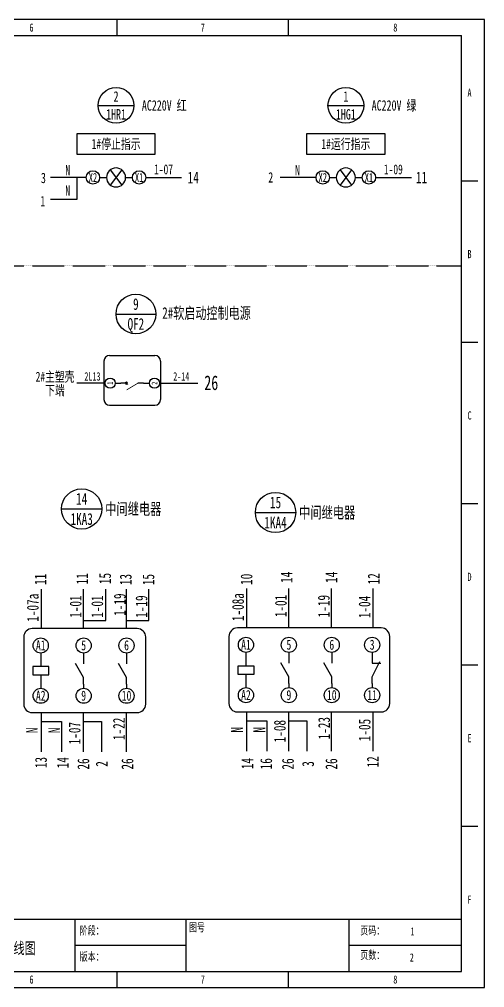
# Model space of a CAD drawing. Header units: millimetres. Extents: x 401220 to 2750366, y -101310 to 943175.
# Drawn here: x 1219901 to 1241009, y 229763 to 273735 of the extents above; entities that cross this region are included whole.
import ezdxf
from ezdxf.enums import TextEntityAlignment as Align

# ---------------------------------------------------------------- set-up
doc = ezdxf.new("R2010")
doc.units = ezdxf.units.MM
doc.linetypes.add('ACAD_ISO03W100', pattern=[30, 12, -18])
doc.layers.add('图框_标题栏属性', color=4, linetype='Continuous')
doc.styles.add('IDQSTYLE', font='NSimSun.ttf', dxfattribs={"width": 0.7})
doc.styles.add('工程字', font='gbenor.shx', dxfattribs={"width": 0.8, "bigfont": 'hztxt.shx'})

msp = doc.modelspace()

# ---------------------------------------------------------------- linework, layer by layer
at = {"ltscale": 4}
for p, q in [((1224337.43156, 272994.34686), (1224337.43156, 273734.61471)), ((1232110.24399, 272994.34686), (1232110.24399, 273734.61471)), ((1239953.54055, 266405.96299), (1240693.8084, 266405.96299)), ((1239953.54055, 259077.31128), (1240693.8084, 259077.31128)), ((1239953.54055, 251748.65956), (1240693.8084, 251748.65956)), ((1239953.54055, 244420.00784), (1240693.8084, 244420.00784)), ((1239953.54055, 237091.35612), (1240693.8084, 237091.35612)), ((1180513.57483, 232871.82938), (1239142.78857, 232871.82938)), ((1180878.12572, 232871.82938), (1239507.33946, 232871.82938)), ((1180959.77592, 232871.82938), (1239588.98966, 232871.82938)), ((1181324.32681, 232871.82938), (1239953.54055, 232871.82938)), ((1222412.73515, 232871.82938), (1222412.73515, 230502.97226)), ((1227446.55653, 232871.82938), (1227446.55653, 230502.97226)), ((1234849.23504, 232871.82938), (1234849.23504, 230502.97226)), ((1222412.73515, 231687.40082), (1227446.55653, 231687.40082)), ((1234849.23504, 231687.40082), (1239142.78857, 231687.40082)), ((1235213.78593, 231687.40082), (1239507.33946, 231687.40082)), ((1235295.43613, 231687.40082), (1239588.98966, 231687.40082)), ((1235659.98702, 231687.40082), (1239953.54055, 231687.40082)), ((1224337.43156, 229762.70441), (1224337.43156, 230502.97226)), ((1232110.24399, 229762.70441), (1232110.24399, 230502.97226))]:
    msp.add_line(p, q, dxfattribs=at)
for p, q in [((1180513.57483, 272994.34686), (1239953.54055, 272994.34686)), ((1239953.54055, 230502.97226), (1239953.54055, 272994.34686)), ((1223476.06001, 269827.16083), (1225098.40771, 269827.16083)), ((1233902.38704, 269827.16083), (1235524.73474, 269827.16083)), ((1222521.28945, 268558.76862), (1226053.17826, 268558.76862)), ((1222521.28945, 267596.38004), (1222521.28945, 268558.76862)), ((1226053.17826, 268558.76862), (1226053.17826, 267596.38004)), ((1232947.61649, 268558.76862), (1236479.5053, 268558.76862)), ((1232947.61649, 267596.38004), (1232947.61649, 268558.76862)), ((1236479.5053, 268558.76862), (1236479.5053, 267596.38004)), ((1226053.17826, 267596.38004), (1222521.28945, 267596.38004)), ((1236479.5053, 267596.38004), (1232947.61649, 267596.38004)), ((1222935.27744, 266555.42613), (1221312.92974, 266555.42613)), ((1222506.23838, 266555.42613), (1222506.23838, 265554.64855)), ((1223542.3062, 266555.42624), (1223745.09984, 266555.42629)), ((1223745.09984, 266555.42629), (1223853.25635, 266555.42629)), ((1224545.45804, 266901.52714), (1224026.30678, 266209.32545)), ((1224026.30678, 266901.52714), (1224545.45804, 266209.32545)), ((1224718.50846, 266555.42629), (1224826.66498, 266555.42629)), ((1224826.66498, 266555.42629), (1225029.45826, 266555.42624)), ((1225639.19028, 266555.42613), (1227261.53798, 266555.42613)), ((1233361.60447, 266555.42613), (1231739.25677, 266555.42613)), ((1233968.63323, 266555.42624), (1234171.42687, 266555.42629)), ((1234171.42687, 266555.42629), (1234279.58339, 266555.42629)), ((1234971.78507, 266901.52714), (1234452.63381, 266209.32545)), ((1234452.63381, 266901.52714), (1234971.78507, 266209.32545)), ((1235144.8355, 266555.42629), (1235252.99201, 266555.42629)), ((1235252.99201, 266555.42629), (1235455.78529, 266555.42624)), ((1236065.51731, 266555.42613), (1237687.86502, 266555.42613)), ((1222506.23838, 265554.64855), (1221312.92974, 265554.64855)), ((1224285.3208, 260354.00219), (1226087.92936, 260354.00219)), ((1223739.15756, 258219.05754), (1223739.15756, 256468.2621)), ((1223995.53367, 258475.43364), (1226046.54252, 258475.43364)), ((1226302.91863, 258219.05754), (1226302.91863, 256468.2621)), ((1224719.82522, 257280.38337), (1224809.49876, 257145.77453)), ((1224727.97735, 257145.77454), (1224807.86834, 257280.38337)), ((1223405.74799, 257218.55457), (1222500.38306, 257218.55457)), ((1223744.14738, 257218.55457), (1222985.27411, 257218.55457)), ((1224248.89545, 257213.07897), (1224508.28588, 257213.07897)), ((1224764.66199, 257213.07895), (1224508.28588, 257213.07897)), ((1225533.79031, 257213.07889), (1225277.4142, 257213.07891)), ((1225533.79031, 257213.07897), (1225799.80387, 257213.07897)), ((1226261.28086, 257213.07897), (1227999.87224, 257213.07897)), ((1223995.53367, 256211.88599), (1226046.54252, 256211.88599)), ((1221810.90555, 251502.51872), (1223641.67987, 251502.51872)), ((1230607.94642, 251340.27304), (1232438.72073, 251340.27304)), ((1220905.97755, 246067.42074), (1220905.97755, 247854.85151)), ((1222810.25765, 246067.42074), (1222810.25765, 247854.85151)), ((1223827.24796, 246434.98279), (1223827.24796, 247854.85151)), ((1224756.7955, 246067.42074), (1224756.7955, 247854.85151)), ((1225773.78581, 246434.98279), (1225773.78581, 247854.85151)), ((1230216.91861, 246095.41358), (1230216.91861, 247882.84435)), ((1232121.19872, 246095.41358), (1232121.19872, 247882.84435)), ((1234067.73657, 246095.41358), (1234067.73657, 247882.84435)), ((1235951.1795, 246095.41358), (1235951.1795, 247882.84435)), ((1222810.25765, 246434.98279), (1223827.24796, 246434.98279)), ((1224756.7955, 246434.98279), (1225773.78581, 246434.98279)), ((1225249.52511, 246067.42074), (1220479.54358, 246067.42074)), ((1236322.47456, 246095.41358), (1229790.48443, 246095.41358)), ((1220098.13204, 245686.00942), (1220098.13204, 242634.71889)), ((1225630.93643, 242634.71889), (1225630.93643, 245686.00942)), ((1229409.07311, 245714.00227), (1229409.07311, 242662.71174)), ((1236703.88588, 242662.71174), (1236703.88588, 245714.00227)), ((1220870.04162, 244957.8095), (1220870.04162, 244767.98374)), ((1222816.57947, 244957.8095), (1222816.57947, 244767.98374)), ((1224763.11733, 244957.8095), (1224763.11733, 244767.98374)), ((1230180.98269, 244985.80234), (1230180.98269, 244795.97658)), ((1232127.52054, 244985.80234), (1232127.52054, 244795.97658)), ((1234074.05839, 244985.80234), (1234074.05839, 244795.97658)), ((1235906.33883, 244985.80234), (1235906.33883, 244795.97658)), ((1220870.04162, 244767.98374), (1220870.04159, 244340.80306)), ((1222816.5794, 243852.59658), (1222450.42459, 244486.79543)), ((1222816.57947, 244767.98374), (1222816.57945, 244462.85468)), ((1224763.11725, 243852.59658), (1224396.96244, 244486.79543)), ((1224763.11733, 244767.98374), (1224763.1173, 244462.85468)), ((1230180.98269, 244795.97658), (1230180.98265, 244368.7959)), ((1232127.52047, 243880.58942), (1231761.36565, 244514.78828)), ((1232127.52054, 244795.97658), (1232127.52051, 244490.84753)), ((1234074.05832, 243880.58942), (1233707.90351, 244514.78828)), ((1234074.05839, 244795.97658), (1234074.05837, 244490.84753)), ((1235906.33875, 243880.58926), (1236259.70216, 244569.44911)), ((1235906.33883, 244795.97642), (1235906.3388, 244490.84736)), ((1235906.3388, 244490.84736), (1236298.5956, 244490.84733)), ((1220503.88672, 244340.80309), (1220503.88669, 243974.64823)), ((1221236.19645, 244340.80303), (1220503.88672, 244340.80309)), ((1221236.19642, 243974.64817), (1221236.19645, 244340.80303)), ((1229814.82779, 244368.79593), (1229814.82776, 244002.64107)), ((1230547.13752, 244368.79587), (1229814.82779, 244368.79593)), ((1230547.13749, 244002.64101), (1230547.13752, 244368.79587)), ((1220503.88669, 243974.64823), (1221236.19642, 243974.64817)), ((1220870.04156, 243974.6482), (1220870.04152, 243547.46752)), ((1222816.57938, 243547.46752), (1222816.5794, 243852.59658)), ((1224763.11723, 243547.46752), (1224763.11725, 243852.59658)), ((1229814.82776, 244002.64107), (1230547.13749, 244002.64101)), ((1230180.98262, 244002.64104), (1230180.98259, 243575.46037)), ((1232127.52044, 243575.46037), (1232127.52047, 243880.58942)), ((1234074.05829, 243575.46037), (1234074.05832, 243880.58942)), ((1235906.33873, 243575.4602), (1235906.33875, 243880.58926)), ((1220870.04162, 243547.46752), (1220870.04162, 243360.77497)), ((1222816.57947, 243547.46752), (1222816.57947, 243360.77497)), ((1224763.11733, 243547.46752), (1224763.11733, 243360.77497)), ((1230180.98269, 243575.46037), (1230180.98269, 243388.76782)), ((1232127.52054, 243575.46037), (1232127.52054, 243388.76782)), ((1234074.05839, 243575.46037), (1234074.05839, 243388.76782)), ((1235906.33883, 243575.46037), (1235906.33883, 243388.76782)), ((1220479.54336, 242253.30758), (1225249.52511, 242253.30758)), ((1220905.97755, 240465.87681), (1220905.97755, 242253.30758)), ((1220905.97755, 241849.55148), (1221814.55253, 241849.55148)), ((1221814.55253, 241849.55148), (1221814.55253, 240465.87681)), ((1222810.25765, 240465.87681), (1222810.25765, 242253.30758)), ((1222810.25765, 241849.55148), (1223627.93346, 241849.55148)), ((1223627.93346, 241849.55148), (1223627.93346, 240465.87681)), ((1224756.7955, 240465.87681), (1224756.7955, 242253.30758)), ((1229790.48443, 242281.30042), (1236322.47456, 242281.30042)), ((1230216.91861, 240493.86965), (1230216.91861, 242281.30042)), ((1230216.91861, 241877.54432), (1231125.49359, 241877.54432)), ((1231125.49359, 241877.54432), (1231125.49359, 240493.86965)), ((1232121.19872, 240493.86965), (1232121.19872, 242281.30042)), ((1232121.19872, 241877.54432), (1232938.87452, 241877.54432)), ((1232938.87452, 241877.54432), (1232938.87452, 240493.86965)), ((1234067.73657, 240493.86965), (1234067.73657, 242281.30042)), ((1235951.1795, 240493.86965), (1235951.1795, 242281.30042)), ((1180513.57483, 230502.97226), (1239142.78857, 230502.97226)), ((1180878.12572, 230502.97226), (1239507.33946, 230502.97226)), ((1180959.77592, 230502.97226), (1239588.98966, 230502.97226)), ((1181324.32681, 230502.97226), (1239953.54055, 230502.97226))]:
    msp.add_line(p, q)
at = {"linetype": 'ACAD_ISO03W100'}
msp.add_line((1180513.57483, 262547.71086), (1239953.54055, 262547.71086), dxfattribs=at)
at = {"ltscale": 4}
msp.add_lwpolyline([(1178884.98556, 229762.70441), (1241009.12766, 229762.70441), (1241009.12766, 273734.61471), (1178884.98556, 273734.61471)], close=True, dxfattribs=at)
at = {"const_width": 35.89265}
msp.add_lwpolyline([(1225277.4142, 257213.07891), (1224764.66196, 256905.42762)], dxfattribs=at)
for centre, radius in [((1224287.23386, 269827.16083), 811.17385), ((1234713.56089, 269827.16083), 811.17385), ((1223238.116, 266555.42624), 304.19019), ((1225333.64845, 266555.42624), 304.19019), ((1233664.44303, 266555.42624), 304.19019), ((1235759.97548, 266555.42624), 304.19019), ((1225186.62508, 260354.00219), 901.30428), ((1224018.15695, 257213.07897), 230.7385), ((1226030.54236, 257213.07897), 230.7385), ((1222726.29271, 251502.51872), 915.38716), ((1231523.33358, 251340.27304), 915.38716), ((1220870.04162, 245301.07968), 343.27018), ((1222816.57947, 245301.07968), 343.27018), ((1224763.11733, 245301.07968), 343.27018), ((1230180.98269, 245329.07253), 343.27018), ((1232127.52054, 245329.07253), 343.27018), ((1234074.05839, 245329.07253), 343.27018), ((1235906.33883, 245329.07253), 343.27018), ((1220870.04162, 243017.50479), 343.27018), ((1222816.57947, 243017.50479), 343.27018), ((1224763.11733, 243017.50479), 343.27018), ((1230180.98269, 243045.49763), 343.27018), ((1232127.52054, 243045.49763), 343.27018), ((1234074.05839, 243045.49763), 343.27018), ((1235906.33883, 243045.49763), 343.27018)]:
    msp.add_circle(centre, radius)
for centre, radius, start, end in [((1224285.88241, 266555.42629), 432.62605, 0, 180), ((1234712.20944, 266555.42629), 432.62605, 0, 180), ((1224285.88241, 266555.42629), 432.62605, 180, 0), ((1234712.20944, 266555.42629), 432.62605, 180, 0), ((1223995.53367, 258219.05754), 256.37611, 90, 180), ((1226046.54252, 258219.05754), 256.37611, 0, 90), ((1223995.53367, 256468.2621), 256.37611, 180, 270), ((1226046.54252, 256468.2621), 256.37611, 270, 0), ((1220479.54336, 245686.00942), 381.41132, 90, 180), ((1225249.52511, 245686.00942), 381.41132, 0, 90), ((1229790.48443, 245714.00227), 381.41132, 90, 180), ((1236322.47456, 245714.00227), 381.41132, 0, 90), ((1220479.54336, 242634.71889), 381.41132, 180, 270), ((1225249.52511, 242634.71889), 381.41132, 270, 0), ((1229790.48443, 242662.71174), 381.41132, 180, 270), ((1236322.47456, 242662.71174), 381.41132, 270, 0)]:
    msp.add_arc(centre, radius, start, end)
for p in [(1224285.88241, 266555.42629), (1234712.20944, 266555.42629)]:
    msp.add_point(p)

# ---------------------------------------------------------------- texts
at = {"style": 'IDQSTYLE', "width": 0.7}
for s, p in [('6', (1220451.02535, 273068.37365)), ('7', (1228223.83778, 273068.37365)), ('8', (1236958.99841, 273068.37365)), ('A', (1240323.67448, 270107.30224)), ('B', (1240323.67448, 262778.65053)), ('C', (1240323.67448, 255449.99881)), ('D', (1240323.67448, 248121.34709)), ('E', (1240323.67448, 240792.69538)), ('F', (1240323.67448, 233464.04366)), ('6', (1220451.02535, 229836.73119)), ('7', (1228223.83778, 229836.73119)), ('8', (1236958.99841, 229836.73119))]:
    msp.add_text(s, height=370.87419, dxfattribs=at).set_placement(p, align=Align.BOTTOM_CENTER)
for s, height, p in [('2', 473.18475, (1224287.23386, 270232.74775)), ('1', 473.18475, (1234713.56089, 270232.74775)), ('1HR1', 473.184747, (1224287.23386, 269421.5739)), ('1HG1', 473.184747, (1234713.56089, 269421.5739)), ('1#停止指示', 456.285292, (1224287.23386, 268076.55523)), ('1#运行指示', 456.285292, (1234713.56089, 268076.55523)), ('3', 473.18475, (1220990.436, 266534.18898)), ('X2', 405.586926, (1223238.116, 266555.42624)), ('X1', 405.586926, (1225333.64845, 266555.42624)), ('14', 533.975843, (1227790.59448, 266551.64638)), ('2', 473.18475, (1231306.4618, 266561.59645)), ('X2', 405.586926, (1233664.44303, 266555.42624)), ('X1', 405.586926, (1235759.97548, 266555.42624)), ('11', 530.180864, (1238147.55166, 266553.68529)), ('1', 473.18475, (1220963.71193, 265482.07368)), ('9', 525.76083, (1225186.62508, 260804.65433)), ('2#软启动控制电源', 525.76083, (1228390.09193, 260398.87935)), ('QF2', 525.76083, (1225186.62508, 259903.35005)), ('2#主塑壳', 451.825713, (1221518.02176, 257506.55779)), ('2L13', 384.564161, (1223215.72455, 257521.04021)), ('2-14', 384.564161, (1227247.69374, 257521.04021)), ('26', 664.91341, (1228607.12598, 257231.49996)), ('下端', 451.825713, (1221518.02176, 256891.21476)), ('14', 533.975843, (1222726.29271, 251960.2123)), ('15', 533.975843, (1231523.33358, 251797.96662)), ('1KA3', 533.975843, (1222726.29271, 251044.82514)), ('1KA4', 533.975843, (1231523.33358, 250882.57947))]:
    msp.add_text(s, height=height, dxfattribs=at).set_placement(p, align=Align.MIDDLE_CENTER)
for s, height, p in [(' AC220V 红', 473.184747, (1225233.60335, 269827.16083)), (' AC220V 绿', 473.184747, (1235659.93039, 269827.16083)), ('中间继电器', 533.975843, (1223794.24439, 251502.51872)), ('中间继电器', 533.975843, (1232591.28526, 251340.27304))]:
    msp.add_text(s, height=height, dxfattribs=at).set_placement(p, align=Align.MIDDLE_LEFT)
for s, height, p in [('N', 473.18475, (1222094.09668, 266652.50287)), ('1-07', 450.370617, (1226441.6582, 266698.96793)), ('N', 473.18475, (1232520.42372, 266652.50287)), ('1-09', 450.370617, (1236867.98524, 266698.96793)), ('N', 473.18475, (1222094.09668, 265720.94172)), ('A1', 457.693579, (1220870.04162, 245080.79197)), ('5', 457.69358, (1222816.57947, 245080.79197)), ('6', 457.69358, (1224763.11733, 245080.79197)), ('A1', 457.693579, (1230180.98269, 245108.78481)), ('5', 457.69358, (1232127.52054, 245108.78481)), ('6', 457.69358, (1234074.05839, 245108.78481)), ('3', 457.69358, (1235906.33883, 245108.78481)), ('A2', 457.693579, (1220870.04162, 242793.10205)), ('9', 457.69358, (1222816.57947, 242793.10205)), ('10', 457.693579, (1224763.11733, 242793.10205)), ('A2', 457.693579, (1230180.98269, 242821.09489)), ('9', 457.69358, (1232127.52054, 242821.09489)), ('10', 457.693579, (1234074.05839, 242821.09489)), ('11', 457.693579, (1235906.33883, 242821.09489)), ('1', 370.87419, (1237736.27965, 232131.56153)), ('2', 370.87419, (1237706.69469, 230947.13297))]:
    msp.add_text(s, height=height, dxfattribs=at).set_placement(p, align=Align.CENTER)
for s, height, rotation, p in [('1', 256.37611, 90, (1224146.345, 257213.07897)), ('2', 256.37611, 90, (1226158.73042, 257213.07897)), ('11', 533.975843, 89.999998466, (1221123.01944, 248305.79778)), ('11', 533.975843, 89.999998466, (1223015.7164, 248328.09339)), ('15', 533.975843, 89.999998466, (1224054.52141, 248341.48911)), ('13', 533.975843, 89.999998466, (1224991.7615, 248292.88704)), ('15', 533.975843, 89.999998466, (1226021.29262, 248292.88704)), ('10', 533.975843, 89.999998466, (1230470.68997, 248305.79778)), ('14', 533.975843, 89.999998466, (1232289.54255, 248396.17954)), ('14', 533.975843, 89.999998466, (1234321.79432, 248396.17954)), ('12', 533.975843, 89.999998466, (1236241.70371, 248328.09339)), ('1-07a', 533.975843, 89.999998466, (1220774.59447, 247015.37528)), ('1-19', 533.975843, 89.999998466, (1224721.21891, 247155.3623)), ('1-08a', 533.975843, 89.999998466, (1230085.53553, 247043.36812)), ('1-01', 533.975843, 89.999998466, (1232028.033, 247095.17205)), ('1-19', 533.975843, 89.999998466, (1233976.92351, 247087.68278)), ('1-01', 533.975843, 89.999998466, (1222717.09193, 247067.17921)), ('1-01', 533.975843, 89.999998466, (1223697.49655, 247067.17921)), ('1-19', 533.975843, 89.999998466, (1225706.8009, 247067.17921)), ('1-04', 533.975843, 89.999998466, (1235828.59128, 247049.19274)), ('1-22', 533.975843, 89.999998466, (1224680.89537, 241516.21973)), ('1-08', 533.975843, 89.999998466, (1231982.16275, 241411.33872)), ('1-23', 533.975843, 89.999998466, (1233991.83644, 241544.21258)), ('1-05', 533.975843, 89.999998466, (1235828.59128, 241460.66704)), ('N', 533.97584, 89.999998466, (1220732.42014, 241445.13922)), ('N', 533.97584, 89.999998466, (1221742.72616, 241445.13922)), ('1-07', 533.975843, 89.999998466, (1222671.22169, 241319.30728)), ('N', 533.97584, 89.999998466, (1230043.36121, 241473.13206)), ('N', 533.97584, 89.999998466, (1231053.66722, 241473.13206)), ('13', 533.975843, 89.999998466, (1221144.13848, 239984.49178)), ('14', 533.975843, 89.999998466, (1222134.26971, 239977.7647)), ('26', 533.975843, 89.999998466, (1223068.60504, 239921.59579)), ('26', 533.975843, 89.999998466, (1225068.03708, 239921.59579)), ('14', 533.975843, 89.999998466, (1230510.82028, 239938.10876)), ('16', 533.975843, 89.999998466, (1231363.6841, 239929.55679)), ('26', 533.975843, 89.999998466, (1232348.74378, 239921.59579)), ('26', 533.975843, 89.999998466, (1234321.85648, 239921.59579)), ('12', 533.975843, 89.999998466, (1236202.94696, 240015.41651)), ('2', 533.97584, 89.999998466, (1223901.65116, 239921.59579)), ('3', 533.97584, 89.999998466, (1233263.37697, 239921.59579))]:
    msp.add_text(s, height=height, rotation=rotation, dxfattribs=at).set_placement(p, align=Align.CENTER)
for s, p in [('图号', (1227594.6101, 232205.58831)), ('阶段：', (1222634.81551, 232057.53474)), ('页码：', (1235367.42253, 232057.53474)), ('版本：', (1222634.81551, 230873.10618)), ('页数：', (1235367.42253, 230947.13297))]:
    msp.add_text(s, height=370.874193, dxfattribs=at).set_placement(p, align=Align.BOTTOM_LEFT)
at = {"layer": '图框_标题栏属性', "color": 0, "style": '工程字', "width": 0.85}
msp.add_text('华光软起动控制接线图', height=592.8, dxfattribs=at).set_placement((1215602.54421, 231236.30948))

doc.saveas('drawing.dxf')
